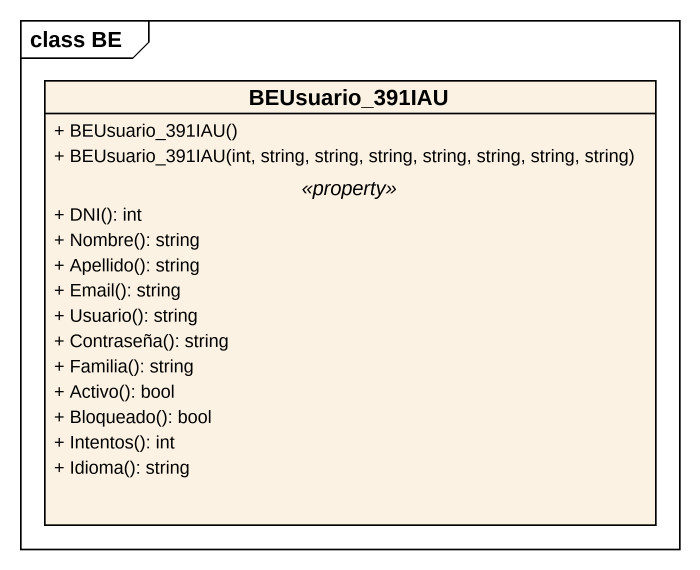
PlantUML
@startuml
mainframe class BE
hide circle
hide empty members
skinparam classAttributeIconSize 0
class BEUsuario_391IAU {
  + BEUsuario_391IAU()
  + BEUsuario_391IAU(int, string, string, string, string, string, string, string)
  .. <<property>> ..
  + DNI(): int
  + Nombre(): string
  + Apellido(): string
  + Email(): string
  + Usuario(): string
  + Contraseña(): string
  + Familia(): string
  + Activo(): bool
  + Bloqueado(): bool
  + Intentos(): int
  + Idioma(): string
}
@enduml
